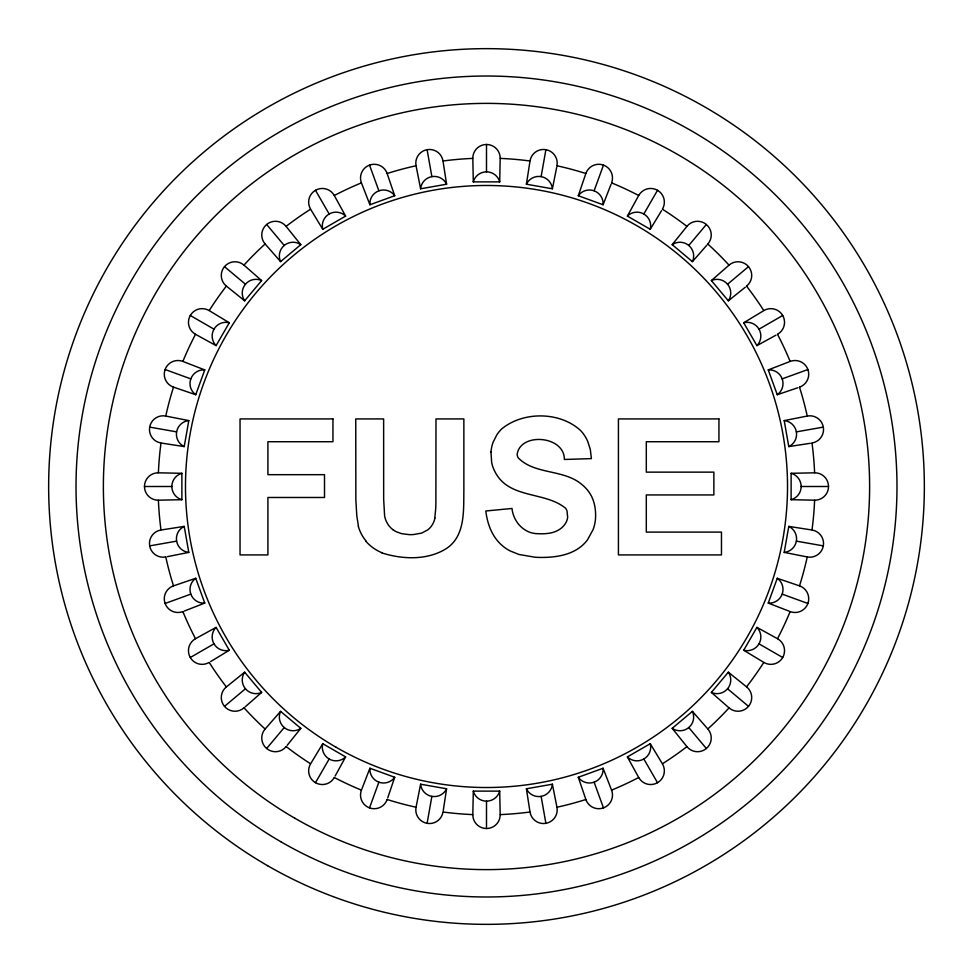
<?xml version="1.0" encoding="UTF-8"?>
<svg xmlns="http://www.w3.org/2000/svg" width="973" height="973" viewBox="0 0 973 973"><rect width="100%" height="100%" fill="white"/><g stroke="black" fill="none" stroke-linecap="round" stroke-linejoin="round"><path stroke-width="1.46" d="M556.653 167.453L552.396 188.798A13.683 13.634 10 0 0 526.405 184.213L530.005 161.007A328.387 328.387 0 0 0 500.183 158.392L499.696 181.878A13.683 13.634 0 0 0 473.304 181.878L472.817 158.392A328.387 328.387 0 0 0 442.995 161.007L446.595 184.213A13.683 13.634 -10 0 0 420.604 188.798L416.055 165.763A328.387 328.387 0 0 0 387.132 173.51L394.71 195.731A13.683 13.634 -20 0 0 369.91 204.756L361.433 182.863A328.387 328.387 0 0 0 334.298 195.512L345.622 216.091A13.683 13.634 -30 0 0 322.756 229.287L310.606 209.195A328.387 328.387 0 0 0 286.074 226.368L300.803 244.661A13.683 13.634 -40 0 0 280.577 261.628L265.118 243.955A328.387 328.387 0 0 0 243.955 265.118L261.628 280.577A13.683 13.634 -50 0 0 244.661 300.803L226.368 286.074A328.387 328.387 0 0 0 209.195 310.606L229.287 322.756A13.683 13.634 -60 0 0 216.091 345.622L195.512 334.298A328.387 328.387 0 0 0 182.863 361.433L204.756 369.91A13.683 13.634 -70 0 0 195.731 394.71L173.51 387.132A328.387 328.387 0 0 0 165.763 416.055L188.798 420.604A13.683 13.634 -80 0 0 184.213 446.595L161.007 442.995A328.387 328.387 0 0 0 158.392 472.817L181.878 473.304L181.878 499.696L158.392 500.183A328.387 328.387 0 0 0 161.007 530.005L184.213 526.405A13.683 13.634 80 0 0 188.798 552.396L167.344 556.665M442.995 811.993A328.387 328.387 0 0 0 472.817 814.608L473.304 791.122L499.696 791.122L500.183 814.608A328.387 328.387 0 0 0 530.005 811.993L526.405 788.787A13.683 13.634 -10 0 0 552.396 784.202L556.945 807.237A328.387 328.387 0 0 0 585.868 799.49L578.29 777.269A13.683 13.634 -20 0 0 603.09 768.244L611.567 790.137A328.387 328.387 0 0 0 638.702 777.488L627.378 756.909A13.683 13.634 -30 0 0 650.244 743.713L662.394 763.805A328.387 328.387 0 0 0 686.926 746.632L672.197 728.339A13.683 13.634 -40 0 0 692.423 711.372L707.809 728.959A328.387 328.387 0 0 0 729.045 707.882L711.372 692.423A13.683 13.634 -50 0 0 728.339 672.197L746.546 686.853A328.387 328.387 0 0 0 763.805 662.394L743.713 650.244A13.683 13.634 -60 0 0 756.909 627.378L777.488 638.702A328.387 328.387 0 0 0 790.137 611.567L768.244 603.09A13.683 13.634 -70 0 0 777.269 578.29L799.49 585.868A328.387 328.387 0 0 0 807.237 556.945L784.202 552.396A13.683 13.634 -80 0 0 788.787 526.405L811.993 530.005A328.387 328.387 0 0 0 814.608 500.183L791.122 499.696L791.122 473.304L814.608 472.817A328.387 328.387 0 0 0 811.993 442.995L811.883 443.019M387.132 799.49A328.387 328.387 0 0 0 416.055 807.237L420.604 784.202A13.683 13.634 10 0 0 446.595 788.787L443.262 810.509M184.213 446.595L188.798 420.604M788.787 526.405L784.202 552.396M434.809 518.013L435.697 508.684A204.245 204.245 0 0 0 435.88 503.99L435.989 418.925L463.866 418.925L463.866 490.465C463.513 510.339 465.471 535.88 446.498 548.468C427.621 560.497 402.579 559.499 381.963 552.944M556.872 166.176L556.945 165.763A328.387 328.387 0 0 1 585.868 173.51L578.29 195.731A13.683 13.634 20 0 1 603.09 204.756L611.056 184.274M416.006 807.517A13.683 13.634 10 0 0 427.111 823.328L431.866 796.376M541.134 176.624L545.889 149.672A13.683 13.634 10 0 0 530.054 160.727M334.298 777.488A328.387 328.387 0 0 0 361.433 790.137L369.91 768.244A13.683 13.634 20 0 0 394.71 777.269L387.728 797.872M195.731 394.71L204.756 369.91M777.269 578.29L768.244 603.09M387.047 799.757A13.683 13.634 20 0 1 369.521 807.894L378.886 782.183M594.114 190.817L603.479 165.106A13.683 13.634 20 0 1 611.676 182.596M286.22 746.473L286.147 746.546A328.387 328.387 0 0 0 310.606 763.805L322.756 743.713A13.683 13.634 30 0 0 345.622 756.909L335.162 775.992M661.543 210.691L650.244 229.287A13.683 13.634 30 0 0 627.378 216.091L638.702 195.512A328.387 328.387 0 0 0 611.567 182.863M216.091 345.622L229.287 322.756M756.909 627.378L743.713 650.244M334.153 777.731A13.683 13.634 30 0 1 315.483 782.706L329.166 759.001M643.834 213.999L657.517 190.294A13.683 13.634 30 0 0 638.847 195.269M244.041 707.809L244.041 707.809A328.387 328.387 0 0 0 265.118 729.045L280.577 711.372A13.683 13.634 40 0 0 300.803 728.339L287.193 745.318M706.909 245.111L692.423 261.628A13.683 13.634 40 0 0 672.197 244.661L686.926 226.368A328.387 328.387 0 0 0 662.394 209.195M244.661 300.803L261.628 280.577M728.339 672.197L711.372 692.423M707.809 244.041L707.809 244.041A328.387 328.387 0 0 1 729.045 265.118L711.372 280.577A13.683 13.634 50 0 1 728.339 300.803L745.318 287.193M285.904 746.85A13.683 13.634 40 0 1 266.651 748.505L284.238 727.536M688.762 245.464L706.349 224.495A13.683 13.634 40 0 0 687.096 226.15M209.195 662.394A328.387 328.387 0 0 0 226.368 686.926L244.661 672.197A13.683 13.634 50 0 0 261.628 692.423L245.196 706.848M280.577 261.628L300.803 244.661M692.423 711.372L672.197 728.339M746.546 286.147L746.546 286.147A328.387 328.387 0 0 1 763.805 310.606L743.713 322.756A13.683 13.634 60 0 1 756.909 345.622L775.992 335.162M226.15 687.096A13.683 13.634 50 0 0 224.495 706.349L245.464 688.762M727.536 284.238L748.505 266.651A13.683 13.634 50 0 1 746.85 285.904M182.863 611.567A328.387 328.387 0 0 0 195.512 638.702L216.091 627.378A13.683 13.634 60 0 0 229.287 650.244L210.691 661.543M322.756 229.287L345.622 216.091M650.244 743.713L627.378 756.909M208.952 662.54A13.683 13.634 60 0 1 190.294 657.517L213.999 643.834M759.001 329.166L782.706 315.483A13.683 13.634 60 0 1 777.731 334.153M165.763 556.945A328.387 328.387 0 0 0 173.51 585.868L195.731 578.29A13.683 13.634 70 0 0 204.756 603.09L184.274 611.056M797.872 387.728L777.269 394.71A13.683 13.634 70 0 0 768.244 369.91L790.137 361.433A328.387 328.387 0 0 0 777.488 334.298M369.91 204.756L394.71 195.731M603.09 768.244L578.29 777.269M182.596 611.676A13.683 13.634 70 0 1 165.106 603.479L190.817 594.114M782.183 378.886L807.894 369.521A13.683 13.634 70 0 0 790.404 361.324M810.302 443.299L788.787 446.595A13.683 13.634 80 0 0 784.202 420.604L807.237 416.055A328.387 328.387 0 0 0 799.49 387.132M420.604 188.798L446.595 184.213M552.396 784.202L526.405 788.787M165.483 556.994A13.683 13.634 80 0 1 149.672 545.889L176.624 541.134M796.376 431.866L823.328 427.111A13.683 13.634 80 0 0 807.517 416.006M473.304 181.878L499.696 181.878M158.113 472.817A13.683 13.634 90 0 0 144.478 486.5L171.844 486.5A13.683 13.634 -90 0 0 181.878 499.696M801.156 486.5L828.522 486.5A13.683 13.634 -90 0 1 814.888 500.183M526.405 184.213L552.396 188.798M446.595 788.787L420.604 784.202M165.483 416.006A13.683 13.634 -80 0 0 149.672 427.111L176.624 431.866M796.376 541.134L823.328 545.889A13.683 13.634 -80 0 0 812.273 530.054M578.29 195.731L603.09 204.756M394.71 777.269L369.91 768.244M182.596 361.324A13.683 13.634 -70 0 0 165.106 369.521L190.817 378.886M782.183 594.114L807.894 603.479A13.683 13.634 -70 0 1 790.404 611.676M627.378 216.091L650.244 229.287M345.622 756.909L322.756 743.713M195.269 334.153A13.683 13.634 -60 0 1 190.294 315.483L213.999 329.166M759.001 643.834L782.706 657.517A13.683 13.634 -60 0 1 764.048 662.54M672.197 244.661L692.423 261.628M300.803 728.339L280.577 711.372M226.15 285.904A13.683 13.634 -50 0 1 224.495 266.651L245.464 284.238M727.536 688.762L748.505 706.349A13.683 13.634 -50 0 1 729.264 708.064M711.372 280.577L728.339 300.803M261.628 692.423L244.661 672.197M264.936 243.737A13.683 13.634 -40 0 1 266.651 224.495L284.238 245.464M688.762 727.536L706.349 748.505A13.683 13.634 -40 0 0 708.064 729.264M743.713 322.756L756.909 345.622M229.287 650.244L216.091 627.378M310.46 208.952A13.683 13.634 -30 0 1 315.483 190.294L329.166 213.999M643.834 759.001L657.517 782.706A13.683 13.634 -30 0 0 662.54 764.048M768.244 369.91L777.269 394.71M204.756 603.09L195.731 578.29M361.324 182.596A13.683 13.634 -20 0 1 369.521 165.106L378.886 190.817M594.114 782.183L603.479 807.894A13.683 13.634 -20 0 0 611.676 790.404M784.202 420.604L788.787 446.595M188.798 552.396L184.213 526.405M358.429 526.15L356.799 515.799L355.85 499.757L355.753 418.925L383.63 418.925L383.666 499.331L384.627 516.043A22.817 22.817 0 0 0 392.764 529.64M416.006 165.483A13.683 13.634 -10 0 1 427.111 149.672L431.866 176.624M541.134 796.376L545.889 823.328A13.683 13.634 -10 0 0 556.994 807.517M472.817 158.113A13.683 13.634 0 0 1 486.5 144.478L486.5 171.844M473.304 791.122A13.683 13.634 0 0 0 486.5 801.156L486.5 828.522A13.683 13.634 0 0 0 500.183 814.888M814.888 472.817A13.683 13.634 -90 0 1 828.522 486.5M791.122 473.304A13.683 13.634 -90 0 1 791.122 499.696M823.328 427.111A13.683 13.634 80 0 1 812.273 442.946M807.894 369.521A13.683 13.634 70 0 1 799.757 387.047M764.048 310.46A13.683 13.634 60 0 1 782.706 315.483M729.264 264.936A13.683 13.634 50 0 1 748.505 266.651M706.349 224.495A13.683 13.634 40 0 1 708.064 243.737M657.517 190.294A13.683 13.634 30 0 1 662.54 208.952M585.953 173.243A13.683 13.634 20 0 1 603.479 165.106M545.889 149.672A13.683 13.634 10 0 1 556.994 165.483M486.5 144.478A13.683 13.634 0 0 1 500.183 158.113M427.111 149.672A13.683 13.634 -10 0 1 442.946 160.727M369.521 165.106A13.683 13.634 -20 0 1 387.047 173.243M315.483 190.294A13.683 13.634 -30 0 1 334.153 195.269M266.651 224.495A13.683 13.634 -40 0 1 285.904 226.15M224.495 266.651A13.683 13.634 -50 0 1 243.737 264.936M190.294 315.483A13.683 13.634 -60 0 1 208.952 310.46M173.243 387.047A13.683 13.634 -70 0 1 165.106 369.521M160.727 442.946A13.683 13.634 -80 0 1 149.672 427.111M158.113 500.183A13.683 13.634 -90 0 1 144.478 486.5M171.844 486.5A13.683 13.634 90 0 1 181.878 473.304M149.672 545.889A13.683 13.634 80 0 1 160.727 530.054M165.106 603.479A13.683 13.634 70 0 1 173.243 585.953M190.294 657.517A13.683 13.634 60 0 1 195.269 638.847M243.737 708.064A13.683 13.634 50 0 1 224.495 706.349M266.651 748.505A13.683 13.634 40 0 1 264.936 729.264M315.483 782.706A13.683 13.634 30 0 1 310.46 764.048M369.521 807.894A13.683 13.634 20 0 1 361.324 790.404M442.946 812.273A13.683 13.634 10 0 1 427.111 823.328M486.5 828.522A13.683 13.634 0 0 1 472.817 814.888M499.696 791.122A13.683 13.634 0 0 1 486.5 801.156M545.889 823.328A13.683 13.634 -10 0 1 530.054 812.273M603.479 807.894A13.683 13.634 -20 0 1 585.953 799.757M657.517 782.706A13.683 13.634 -30 0 1 638.847 777.731M706.349 748.505A13.683 13.634 -40 0 1 687.096 746.85M746.85 687.096A13.683 13.634 -50 0 1 748.505 706.349M777.731 638.847A13.683 13.634 -60 0 1 782.706 657.517M799.757 585.953A13.683 13.634 -70 0 1 807.894 603.479M823.328 545.889A13.683 13.634 -80 0 1 807.517 556.994M392.837 529.555A20.555 20.555 0 0 0 396.376 531.781L401.642 533.666L409.183 534.627A50.049 50.049 0 0 0 413.343 534.566L421.662 533.119L427.828 529.835A19.642 19.642 0 0 0 434.931 518.037M382.036 552.786A42.982 42.982 0 0 1 365.945 541.377M366.189 541.17A38.142 38.142 0 0 1 358.295 526.174M490.988 452.068L491.657 462.491A34.627 34.627 0 0 0 495.695 473.073C510.083 499.052 545.366 491.401 565.629 508.307A11.445 11.445 0 0 1 567.052 511.117L567.648 517.295A14.656 14.656 0 0 1 566.091 522.367C562.516 529.178 554.914 532.766 547.495 533.459A52.433 52.433 0 0 1 538.324 533.703C524.301 533.909 513.33 521.929 512.005 508.465L485.819 510.995C487.157 522.404 491.012 533.909 498.954 542.447A41.121 41.121 0 0 0 509.816 550.779L518.913 554.476L535.332 557.261A110.448 110.448 0 0 0 549.988 557.14C561.117 556.276 572.611 553.503 581.392 546.254A37.266 37.266 0 0 0 587.485 539.857L593.104 529.567A39.224 39.224 0 0 0 595.525 518.475C596.048 509.244 594.381 499.502 588.847 491.888A36.998 36.998 0 0 0 581.927 484.542C563.793 468.986 534.445 474.848 518.086 457.699A9.706 9.706 0 0 1 517.137 454.44C520.129 432.085 564.583 435.527 564.376 459.475L591.402 458.624L590.319 449.502L587.716 441.341A38.47 38.47 0 0 0 580.978 430.905C560.545 411.543 523.498 411.032 501.8 428.838A34.335 34.335 0 0 0 496.716 435.065L493.165 442.095A35.113 35.113 0 0 0 490.988 452.068M332.948 418.925L240.039 418.925L240.039 554.914L267.916 554.914L267.916 497.483L324.508 497.483L324.508 474.678L267.916 474.678L267.916 441.73L332.948 441.73L332.948 418.925M718.938 418.925L618.427 418.925L618.427 554.914L721.467 554.914L721.467 532.109L646.303 532.109L646.303 494.941L713.866 494.941L713.866 472.136L646.303 472.136L646.303 441.73L718.938 441.73L718.938 418.925M281.258 841.986A410.484 410.484 0 0 0 896.984 486.5A410.484 410.484 0 0 0 281.258 131.014A410.484 410.484 0 0 0 281.258 841.986M294.941 818.293A383.119 383.119 0 0 0 869.619 486.5A383.119 383.119 0 0 0 294.941 154.707A383.119 383.119 0 0 0 294.941 818.293M335.989 747.191A301.022 301.022 0 0 0 787.522 486.5A301.022 301.022 0 0 0 335.989 225.809A301.022 301.022 0 0 0 335.989 747.191M267.575 865.69A437.85 437.85 0 0 0 924.35 486.5A437.85 437.85 0 0 0 267.575 107.31A437.85 437.85 0 0 0 267.575 865.69"/></g></svg>
